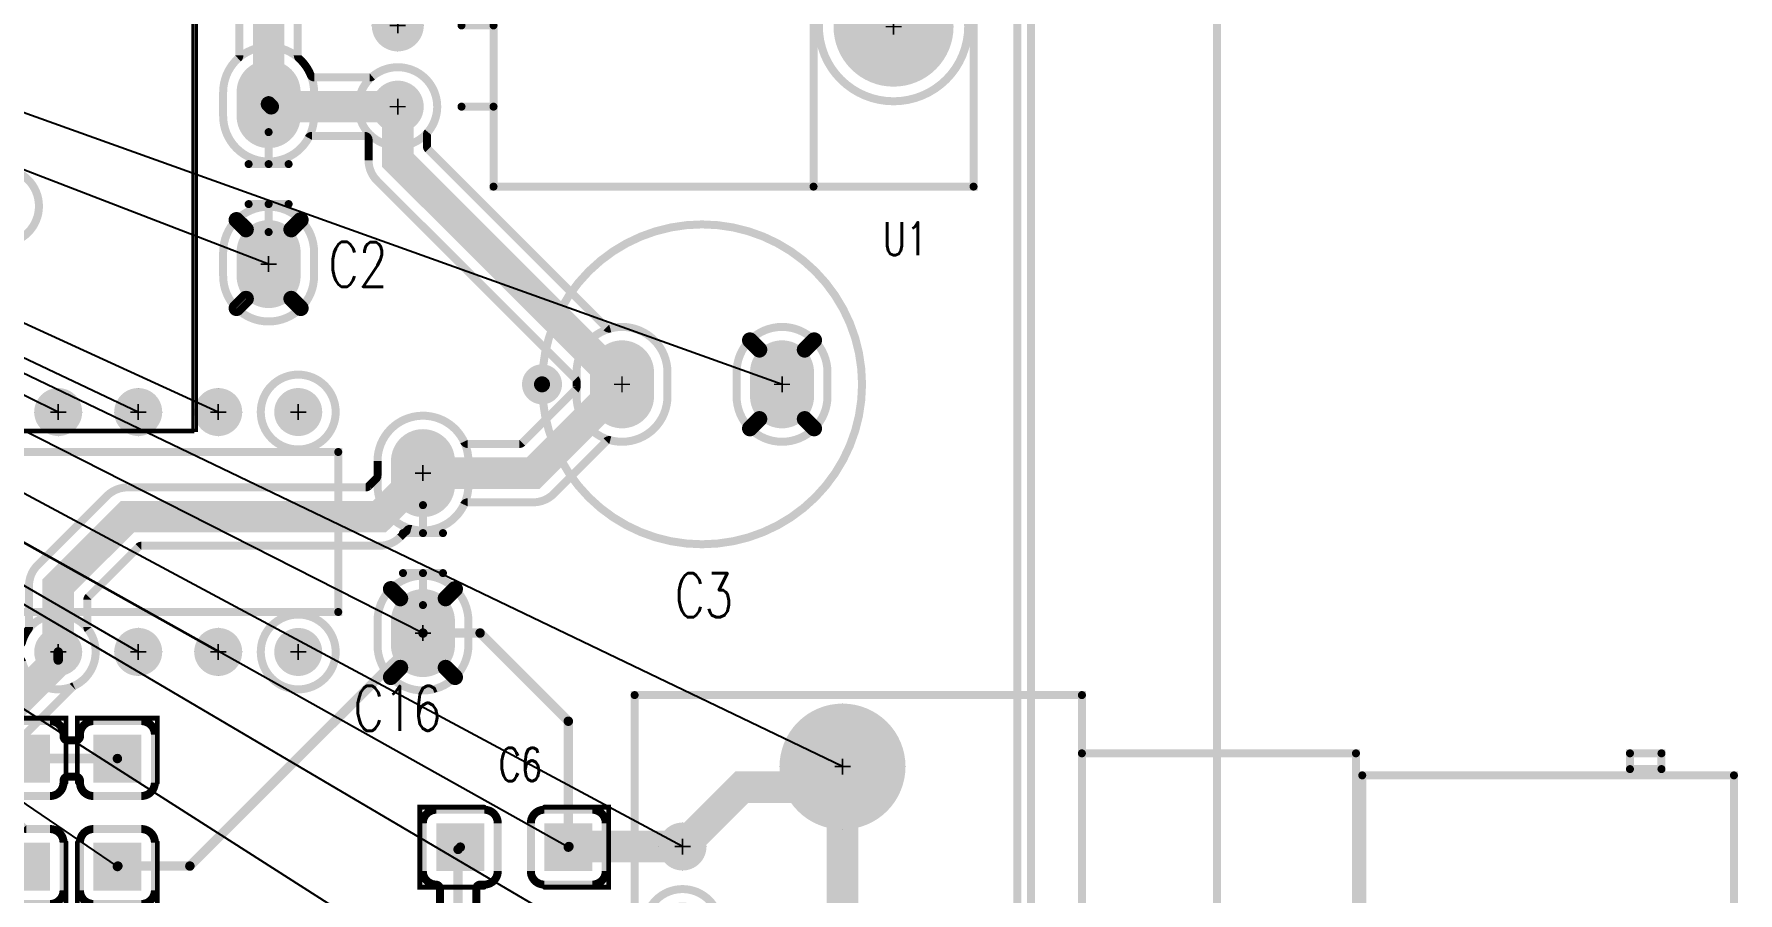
# Model space of a CAD drawing. Extents: x -6 to 155, y -5 to 91.
# Drawn here: x 101.4 to 155.4, y 28 to 55.3 of the extents above; entities that cross this region are included whole.
import ezdxf

# ---------------------------------------------------------------- set-up
doc = ezdxf.new("R2010")
doc.units = 0
for name, pattern in [('SIG_16', [2, 1, 1]), ('SIG_18', [2, 1, 1]), ('SIG_55', [2, 1, 1]), ('SIG_56', [2, 1, 1])]:
    doc.linetypes.add(name, pattern=pattern)
for name, color, linetype in [('2D_LINE_02', 4, 'CONTINUOUS'), ('2D_LINE_26', 3, 'CONTINUOUS'), ('2D_LINE_27', 6, 'CONTINUOUS'), ('BOARD_OUTLINE_00', 254, 'CONTINUOUS'), ('DRIL_PLTE_THRU_01', 56, 'CONTINUOUS'), ('DRIL_PLTE_THRU_02', 136, 'CONTINUOUS'), ('DRIL_SYMBOL', 254, 'CONTINUOUS'), ('LINK_00', 6, 'CONTINUOUS'), ('PADS_BOT', 4, 'CONTINUOUS'), ('PADS_INNER', 2, 'CONTINUOUS'), ('PADS_TOP', 2, 'CONTINUOUS'), ('PART_NAME_01', 254, 'CONTINUOUS'), ('PART_TOP_2DLINE_00', 3, 'CONTINUOUS'), ('PART_TOP_2DLINE_01', 3, 'CONTINUOUS'), ('POUR_OUTLINE_01', 56, 'CONTINUOUS'), ('POUR_OUTLINE_02', 136, 'CONTINUOUS'), ('POUR_PADTHERM_02', 136, 'CONTINUOUS'), ('POUR_VOID_01', 56, 'CONTINUOUS'), ('POUR_VOID_02', 136, 'CONTINUOUS'), ('TRACE_01', 2, 'CONTINUOUS'), ('TRACE_02', 4, 'CONTINUOUS')]:
    doc.layers.add(name, color=color, linetype=linetype)
doc.styles.add('W0$127', font='simplex', dxfattribs={"width": 0.75})
doc.styles.add('W0$2', font='simplex', dxfattribs={"width": 0.75})
doc.styles.add('W0$2032', font='simplex', dxfattribs={"width": 0.75})
doc.styles.add('W0$254', font='simplex', dxfattribs={"width": 0.75})

# ---------------------------------------------------------------- blocks, each defined once
blk = doc.blocks.new('BOARD_16')
at = {"layer": 'BOARD_OUTLINE_00', "const_width": 0.254}
blk.add_lwpolyline([(77.2, -62.6), (87.2, -62.6), (87.2, -54.6), (201.2, -54.6), (201.2, -64.6), (210.2, -64.6), (210.2, -132.26), (201.2, -132.26), (201.2, -140.6), (87.2, -140.6), (87.2, -132.6), (77.2, -132.6)], close=True, dxfattribs=at)
blk = doc.blocks.new('SMOOTH_0$1')
at = {"const_width": 0.05}
blk.add_lwpolyline([(-0.025, 0, 1), (0.025, 0, 1)], format="xyb", close=True, dxfattribs=at)
blk = doc.blocks.new('DRAWING_17')
at = {"layer": '2D_LINE_02', "const_width": 0.1}
blk.add_lwpolyline([(0.545, 0), (78.475, 0), (78.475, -36.475), (0.545, -36.475)], close=True, dxfattribs=at)
at = {"layer": '2D_LINE_02'}
blk.add_blockref('SMOOTH_0$1', (78.475, -36.475), dxfattribs=at)
blk = doc.blocks.new('DRAWING_39')
at = {"layer": '2D_LINE_26', "const_width": 0.1}
blk.add_lwpolyline([(-2, 0), (78.475, 0), (78.475, -36.475), (-2, -36.475)], close=True, dxfattribs=at)
at = {"layer": '2D_LINE_26'}
blk.add_blockref('SMOOTH_0$1', (78.475, -36.475), dxfattribs=at)
blk = doc.blocks.new('DRAWING_40')
at = {"layer": '2D_LINE_27', "const_width": 0.254}
blk.add_lwpolyline([(6.5, -3.5), (151.5, -3.5), (151.5, -99.5), (6.5, -99.5)], close=True, dxfattribs=at)
blk = doc.blocks.new('POUR_VOID_148')
at = {"layer": 'POUR_VOID_02', "const_width": 0.254}
blk.add_lwpolyline([(122.331, 36.26, 1), (124.709, 36.26, 1)], format="xyb", close=True, dxfattribs=at)
blk = doc.blocks.new('POUR_VOID_124')
at = {"layer": 'POUR_VOID_02', "const_width": 0.254}
blk.add_lwpolyline([(124.173, 22.412, -1.571186), (125.817, 21.02, 0.08878), (125.78, 20.994), (122.28, 17.495)], format="xyb", dxfattribs=at)
blk = doc.blocks.new('POUR_VOID_118')
at = {"layer": 'POUR_VOID_02', "const_width": 0.254}
blk.add_lwpolyline([(133.443, 39.881), (133.443, 39.119, -1), (130.557, 39.119), (130.557, 39.881, -1)], format="xyb", close=True, dxfattribs=at)
blk = doc.blocks.new('POUR_VOID_117')
at = {"layer": 'POUR_VOID_02', "const_width": 0.254}
blk.add_lwpolyline([(133.443, 34.801), (133.443, 34.039, -1), (130.557, 34.039), (130.557, 34.801, -1)], format="xyb", close=True, dxfattribs=at)
blk = doc.blocks.new('POUR_VOID_116')
at = {"layer": 'POUR_VOID_02', "const_width": 0.254}
blk.add_lwpolyline([(131.751, 29.72, 1), (134.129, 29.72, 1)], format="xyb", close=True, dxfattribs=at)
blk = doc.blocks.new('POUR_VOID_115')
at = {"layer": 'POUR_VOID_02', "const_width": 0.254}
blk.add_lwpolyline([(131.751, 22.1, 1), (134.129, 22.1, 1)], format="xyb", close=True, dxfattribs=at)
blk = doc.blocks.new('POUR_VOID_111')
at = {"layer": 'POUR_VOID_02', "const_width": 0.254}
blk.add_lwpolyline([(134.847, 39.42, 1), (137.353, 39.42, 1)], format="xyb", close=True, dxfattribs=at)
blk = doc.blocks.new('POUR_VOID_109')
at = {"layer": 'POUR_VOID_02', "const_width": 0.254}
blk.add_lwpolyline([(138.343, 28.161), (138.343, 27.399, -1), (135.457, 27.399), (135.457, 28.161, -1)], format="xyb", close=True, dxfattribs=at)
blk = doc.blocks.new('POUR_VOID_108')
at = {"layer": 'POUR_VOID_02', "const_width": 0.254}
blk.add_lwpolyline([(138.343, 23.081), (138.343, 22.319, -1), (135.457, 22.319), (135.457, 23.081, -1)], format="xyb", close=True, dxfattribs=at)
blk = doc.blocks.new('POUR_VOID_105')
at = {"layer": 'POUR_VOID_02', "const_width": 0.254}
blk.add_lwpolyline([(144.663, 30.981), (144.663, 30.219, -1), (141.777, 30.219), (141.777, 30.981, -1)], format="xyb", close=True, dxfattribs=at)
blk = doc.blocks.new('POUR_VOID_103')
at = {"layer": 'POUR_VOID_02', "const_width": 0.254}
blk.add_lwpolyline([(143.951, 13.38, 1), (146.329, 13.38, 1)], format="xyb", close=True, dxfattribs=at)
blk = doc.blocks.new('POUR_VOID_100')
at = {"layer": 'POUR_VOID_02', "const_width": 0.254}
blk.add_lwpolyline([(149.47, 41.96, 1), (154.21, 41.96, 1)], format="xyb", close=True, dxfattribs=at)
blk = doc.blocks.new('POUR_VOID_99')
at = {"layer": 'POUR_VOID_02', "const_width": 0.254}
blk.add_lwpolyline([(149.743, 30.981), (149.743, 30.219, -1), (146.857, 30.219), (146.857, 30.981, -1)], format="xyb", close=True, dxfattribs=at)
blk = doc.blocks.new('POUR_OUTLINE_98')
at = {"layer": 'POUR_OUTLINE_02', "const_width": 0.254}
blk.add_lwpolyline([(33.754, -13.173), (146.646, -13.173, 0.414214), (146.773, -13.046), (146.773, -5.26, -0.414214), (147.2, -4.833), (155.646, -4.833, 0.414214), (155.773, -4.706), (155.773, 50.506, 0.564943), (155.587, 50.618, -0.564943), (153.493, 51.88), (153.493, 54.88, -0.564943), (155.587, 56.142, 0.564943), (155.773, 56.254), (155.773, 61.846, 0.414214), (155.646, 61.973), (147.2, 61.973, -0.414214), (146.773, 62.4), (146.773, 71.846, 0.414214), (146.646, 71.973), (33.754, 71.973, 0.414214)], format="xyb", dxfattribs=at)
for name in ['POUR_VOID_100', 'POUR_VOID_118', 'POUR_VOID_111', 'POUR_VOID_148', 'POUR_VOID_117', 'POUR_VOID_105', 'POUR_VOID_99', 'POUR_VOID_116', 'POUR_VOID_109', 'POUR_VOID_108', 'POUR_VOID_124', 'POUR_VOID_115', 'POUR_VOID_103']:
    blk.add_blockref(name, (0, 0))
blk = doc.blocks.new('POUR_PADTHERM_163')
at = {"layer": 'POUR_PADTHERM_02', "const_width": 0.25}
for points in [[(135.791, 24.013), (136.093, 23.711, 1), (136.27, 23.888), (135.968, 24.19, 1), (135.791, 24.013)], [(137.832, 24.19), (137.53, 23.888, 1), (137.707, 23.711), (138.009, 24.013, 1), (137.832, 24.19)], [(135.968, 21.21), (136.27, 21.512, 1), (136.093, 21.689), (135.791, 21.387, 1), (135.968, 21.21)], [(138.009, 21.387), (137.707, 21.689, 1), (137.53, 21.512), (137.832, 21.21, 1), (138.009, 21.387)]]:
    blk.add_lwpolyline(points, format="xyb", dxfattribs=at)
blk = doc.blocks.new('POUR_PADTHERM_167')
at = {"layer": 'POUR_PADTHERM_02'}
for points in [[(145.14, 16.682), (145.14, 16.682, 1), (145.14, 16.682), (145.14, 16.682, 1), (145.14, 16.682)], [(144.378, 15.92), (144.378, 15.92, 1), (144.378, 15.92), (144.378, 15.92, 1), (144.378, 15.92)], [(145.902, 15.92), (145.902, 15.92, 1), (145.902, 15.92), (145.902, 15.92, 1), (145.902, 15.92)], [(145.14, 15.158), (145.14, 15.158, 1), (145.14, 15.158), (145.14, 15.158, 1), (145.14, 15.158)]]:
    blk.add_lwpolyline(points, format="xyb", dxfattribs=at)
blk = doc.blocks.new('POUR_PADTHERM_169')
at = {"layer": 'POUR_PADTHERM_02'}
for points in [[(150.22, 20.46), (150.22, 20.46, 1), (150.22, 20.46), (150.22, 20.46, 1), (150.22, 20.46)], [(148.22, 18.46), (148.22, 18.46, 1), (148.22, 18.46), (148.22, 18.46, 1), (148.22, 18.46)], [(152.22, 18.46), (152.22, 18.46, 1), (152.22, 18.46), (152.22, 18.46, 1), (152.22, 18.46)], [(150.22, 16.46), (150.22, 16.46, 1), (150.22, 16.46), (150.22, 16.46, 1), (150.22, 16.46)]]:
    blk.add_lwpolyline(points, format="xyb", dxfattribs=at)
blk = doc.blocks.new('POUR_PADTHERM_194')
at = {"layer": 'POUR_PADTHERM_02'}
for points in [[(125.32, 30.482), (125.32, 30.482, 1), (125.32, 30.482), (125.32, 30.482, 1), (125.32, 30.482)], [(124.558, 29.72), (124.558, 29.72, 1), (124.558, 29.72), (124.558, 29.72, 1), (124.558, 29.72)], [(126.082, 29.72), (126.082, 29.72, 1), (126.082, 29.72), (126.082, 29.72, 1), (126.082, 29.72)], [(125.32, 28.958), (125.32, 28.958, 1), (125.32, 28.958), (125.32, 28.958, 1), (125.32, 28.958)]]:
    blk.add_lwpolyline(points, format="xyb", dxfattribs=at)
blk = doc.blocks.new('POUR_PADTHERM_195')
at = {"layer": 'POUR_PADTHERM_02'}
for points in [[(127.86, 30.482), (127.86, 30.482, 1), (127.86, 30.482), (127.86, 30.482, 1), (127.86, 30.482)], [(127.098, 29.72), (127.098, 29.72, 1), (127.098, 29.72), (127.098, 29.72, 1), (127.098, 29.72)], [(128.622, 29.72), (128.622, 29.72, 1), (128.622, 29.72), (128.622, 29.72, 1), (128.622, 29.72)], [(127.86, 28.958), (127.86, 28.958, 1), (127.86, 28.958), (127.86, 28.958, 1), (127.86, 28.958)]]:
    blk.add_lwpolyline(points, format="xyb", dxfattribs=at)
blk = doc.blocks.new('POUR_PADTHERM_196')
at = {"layer": 'POUR_PADTHERM_02'}
for points in [[(130.4, 30.482), (130.4, 30.482, 1), (130.4, 30.482), (130.4, 30.482, 1), (130.4, 30.482)], [(129.638, 29.72), (129.638, 29.72, 1), (129.638, 29.72), (129.638, 29.72, 1), (129.638, 29.72)], [(131.162, 29.72), (131.162, 29.72, 1), (131.162, 29.72), (131.162, 29.72, 1), (131.162, 29.72)], [(130.4, 28.958), (130.4, 28.958, 1), (130.4, 28.958), (130.4, 28.958, 1), (130.4, 28.958)]]:
    blk.add_lwpolyline(points, format="xyb", dxfattribs=at)
blk = doc.blocks.new('POUR_PADTHERM_197')
at = {"layer": 'POUR_PADTHERM_02'}
for points in [[(130.4, 22.862), (130.4, 22.862, 1), (130.4, 22.862), (130.4, 22.862, 1), (130.4, 22.862)], [(129.638, 22.1), (129.638, 22.1, 1), (129.638, 22.1), (129.638, 22.1, 1), (129.638, 22.1)], [(131.162, 22.1), (131.162, 22.1, 1), (131.162, 22.1), (131.162, 22.1, 1), (131.162, 22.1)], [(130.4, 21.338), (130.4, 21.338, 1), (130.4, 21.338), (130.4, 21.338, 1), (130.4, 21.338)]]:
    blk.add_lwpolyline(points, format="xyb", dxfattribs=at)
blk = doc.blocks.new('POUR_PADTHERM_198')
at = {"layer": 'POUR_PADTHERM_02'}
for points in [[(127.86, 22.862), (127.86, 22.862, 1), (127.86, 22.862), (127.86, 22.862, 1), (127.86, 22.862)], [(127.098, 22.1), (127.098, 22.1, 1), (127.098, 22.1), (127.098, 22.1, 1), (127.098, 22.1)], [(128.622, 22.1), (128.622, 22.1, 1), (128.622, 22.1), (128.622, 22.1, 1), (128.622, 22.1)], [(127.86, 21.338), (127.86, 21.338, 1), (127.86, 21.338), (127.86, 21.338, 1), (127.86, 21.338)]]:
    blk.add_lwpolyline(points, format="xyb", dxfattribs=at)
blk = doc.blocks.new('POUR_PADTHERM_201')
at = {"layer": 'POUR_PADTHERM_02', "const_width": 0.25}
for points in [[(130.891, 35.733), (131.193, 35.431, 1), (131.37, 35.608), (131.068, 35.91, 1), (130.891, 35.733)], [(132.932, 35.91), (132.63, 35.608, 1), (132.807, 35.431), (133.109, 35.733, 1), (132.932, 35.91)], [(131.068, 32.93), (131.37, 33.232, 1), (131.193, 33.409), (130.891, 33.107, 1), (131.068, 32.93)], [(133.109, 33.107), (132.807, 33.409, 1), (132.63, 33.232), (132.932, 32.93, 1), (133.109, 33.107)]]:
    blk.add_lwpolyline(points, format="xyb", dxfattribs=at)
blk = doc.blocks.new('POUR_PADTHERM_203')
at = {"layer": 'POUR_PADTHERM_02', "const_width": 0.25}
for points in [[(147.191, 31.913), (147.493, 31.611, 1), (147.67, 31.788), (147.368, 32.09, 1), (147.191, 31.913)], [(149.232, 32.09), (148.93, 31.788, 1), (149.107, 31.611), (149.409, 31.913, 1), (149.232, 32.09)], [(147.368, 29.11), (147.67, 29.412, 1), (147.493, 29.589), (147.191, 29.287, 1), (147.368, 29.11)], [(149.409, 29.287), (149.107, 29.589, 1), (148.93, 29.412), (149.232, 29.11, 1), (149.409, 29.287)]]:
    blk.add_lwpolyline(points, format="xyb", dxfattribs=at)
blk = doc.blocks.new('POUR_PADTHERM_204')
at = {"layer": 'POUR_PADTHERM_02'}
for points in [[(136.1, 42.8255), (136.1, 42.8255, 1), (136.1, 42.8255), (136.1, 42.8255, 1), (136.1, 42.8255)], [(135.2745, 42), (135.2745, 42, 1), (135.2745, 42), (135.2745, 42, 1), (135.2745, 42)], [(136.9255, 42), (136.9255, 42, 1), (136.9255, 42), (136.9255, 42, 1), (136.9255, 42)], [(136.1, 41.1745), (136.1, 41.1745, 1), (136.1, 41.1745), (136.1, 41.1745, 1), (136.1, 41.1745)]]:
    blk.add_lwpolyline(points, format="xyb", dxfattribs=at)
blk = doc.blocks.new('POUR_HEADER_0')
for name in ['POUR_OUTLINE_98', 'POUR_PADTHERM_204', 'POUR_PADTHERM_201', 'POUR_PADTHERM_203', 'POUR_PADTHERM_194', 'POUR_PADTHERM_195', 'POUR_PADTHERM_196', 'POUR_PADTHERM_163', 'POUR_PADTHERM_198', 'POUR_PADTHERM_197', 'POUR_PADTHERM_169', 'POUR_PADTHERM_167']:
    blk.add_blockref(name, (-33.2, -64.3))
blk = doc.blocks.new('POUR_VOID_61')
at = {"layer": 'POUR_VOID_01', "const_width": 0.254}
blk.add_lwpolyline([(144.663, 30.981), (144.663, 30.219, -0.493238), (142.846, 28.825, 0.268029), (142.723, 28.792), (141.055, 27.125, -0.198912), (140.4, 26.853), (138.318, 26.853, 0.289662), (138.204, 26.78, -0.362164), (136.526, 26.005, 0.268029), (136.403, 25.972), (136.175, 25.745, -0.198912), (135.52, 25.473), (127.957, 25.473, 0.198912), (127.867, 25.436), (126.284, 23.853, 0.198912), (126.247, 23.763), (126.247, 22.888, 0.161887), (126.272, 22.812, -1.208665), (124.173, 21.788, 0.764635), (123.927, 21.788, -0.187436), (123.416, 21.095, 0.257032), (123.357, 20.988), (123.357, 20.526, 0.198912), (123.394, 20.436), (123.89, 19.941, 0.198912), (123.98, 19.904), (125.062, 19.904, -0.414214), (125.489, 19.477), (125.489, 19.419, 0.414214), (125.616, 19.292), (125.884, 19.292, 0.414214), (126.011, 19.419), (126.011, 19.477, -0.414214), (126.438, 19.904), (127.962, 19.904, -0.414214), (128.389, 19.477), (128.389, 17.953, -0.414214), (127.962, 17.525), (126.438, 17.525, -0.414214), (126.011, 17.953), (126.011, 18.01, 0.414214), (125.884, 18.137), (125.616, 18.137, 0.414214), (125.489, 18.01), (125.489, 17.953, -0.414214), (125.062, 17.525), (123.538, 17.525, -0.011297), (123.519, 17.526, 0.684644), (123.423, 17.309), (124.221, 16.512, 0.198912), (124.311, 16.475), (125.062, 16.475, -0.414214), (125.489, 16.047), (125.489, 14.524, -0.414214), (125.062, 14.096), (123.538, 14.096, -0.414214), (123.111, 14.524), (123.111, 15.654, 0.198912), (123.074, 15.744), (121.35, 17.468, 0.086184), (121.314, 17.493, -1.420303), (122.282, 18.461, 0.086184), (122.307, 18.425), (122.895, 17.838, 0.684644), (123.111, 17.933, -0.011297), (123.111, 17.953), (123.111, 19.035, 0.198912), (123.074, 19.125), (122.519, 19.679, 0.066102), (122.493, 19.7, -0.268546), (122.203, 20.2), (122.203, 20.988, 0.257032), (122.144, 21.095, -0.187436), (121.633, 21.788, 0.764635), (121.387, 21.788, -0.187436), (120.876, 21.095, 0.257032), (120.817, 20.988), (120.817, 20.355, -0.198912), (120.648, 19.946), (119.726, 19.025, 0.198912), (119.689, 18.935), (119.689, 18.294, 0.198912), (119.726, 18.204), (121.908, 16.023, -0.198912), (122.077, 15.614), (122.077, 14.092, 0.198912), (122.114, 14.002), (122.702, 13.414, 0.198912), (122.792, 13.377), (133.269, 13.377, 0.414214), (133.396, 13.504), (133.396, 13.562, -0.414214), (133.823, 13.989), (135.347, 13.989, -0.414214), (135.775, 13.562), (135.775, 12.038, -0.414214), (135.347, 11.611), (133.823, 11.611, -0.414214), (133.396, 12.038), (133.396, 12.096, 0.414214), (133.269, 12.223), (122.5, 12.223, -0.198912), (122.092, 12.392), (121.092, 13.392, -0.198912), (120.923, 13.8), (120.923, 15.323, 0.198912), (120.886, 15.413), (118.91, 17.388, 0.198912), (118.82, 17.425), (117.738, 17.425, -0.414214), (117.311, 17.852), (117.311, 17.91, 0.414214), (117.184, 18.037), (116.716, 18.037, 0.414214), (116.589, 17.91), (116.589, 17.852, -0.414214), (116.162, 17.425), (114.638, 17.425, -0.414214), (114.211, 17.852), (114.211, 19.377, -0.414214), (114.638, 19.804), (116.162, 19.804, -0.414214), (116.589, 19.377), (116.589, 19.319, 0.414214), (116.716, 19.192), (117.184, 19.192, 0.414214), (117.311, 19.319), (117.311, 19.377, -0.414214), (117.738, 19.804), (118.82, 19.804, 0.198912), (118.91, 19.841), (119.626, 20.556, 0.198912), (119.663, 20.646), (119.663, 20.988, 0.257032), (119.604, 21.095, -0.158862), (119.134, 21.663, 0.827623), (118.889, 21.617), (118.889, 21.338, -0.414214), (118.462, 20.911), (116.938, 20.911, -0.414214), (116.511, 21.338), (116.511, 22.42, 0.198912), (116.474, 22.51), (115.777, 23.207, 0.310382), (115.635, 23.233, -0.104987), (115.462, 23.196), (113.938, 23.196, -0.414214), (113.511, 23.623), (113.511, 24.706, 0.198912), (113.474, 24.796), (111.992, 26.277, -0.198912), (111.823, 26.686), (111.823, 31.415, -0.198912), (111.992, 31.823), (113.277, 33.108, -0.198912), (113.686, 33.277), (117.708, 33.277, 0.198912), (117.798, 33.314), (118.986, 34.502, 0.198912), (119.023, 34.592), (119.023, 38.808, 0.198912), (118.986, 38.898), (117.158, 40.726, 0.198912), (117.068, 40.763), (117.012, 40.763, 0.257032), (116.905, 40.704, -0.187436), (116.212, 40.193, 0.764635), (116.212, 39.947, -7.497387), (115.588, 39.947, 0.764635), (115.588, 40.193, -0.764634), (115.588, 42.487, 0.764635), (115.588, 42.733, -0.764634), (115.588, 45.027, 0.764635), (115.588, 45.273, -7.497387), (116.212, 45.273, 0.764635), (116.212, 45.027, -0.764634), (116.212, 42.733, 0.764635), (116.212, 42.487, -0.187436), (116.905, 41.976, 0.257032), (117.012, 41.917), (117.36, 41.917, -0.198912), (117.768, 41.748), (120.008, 39.508, -0.198912), (120.177, 39.1), (120.177, 34.3, -0.198912), (120.008, 33.892), (118.408, 32.292, -0.198912), (118, 32.123), (113.977, 32.123, 0.198912), (113.887, 32.086), (113.014, 31.213, 0.198912), (112.977, 31.123), (112.977, 26.977, 0.198912), (113.014, 26.887), (114.29, 25.612, 0.198912), (114.38, 25.575), (115.462, 25.575, -0.414214), (115.889, 25.148), (115.889, 24.78, 0.198912), (115.926, 24.69), (117.29, 23.326, 0.198912), (117.38, 23.289), (118.462, 23.289, -0.414214), (118.889, 22.862), (118.889, 22.583, 0.827623), (119.134, 22.537, -0.361639), (120.469, 23.267, 0.740503), (120.583, 23.481), (116.864, 27.2, 0.198912), (116.774, 27.237), (116.016, 27.237, 0.414214), (115.889, 27.11), (115.889, 27.052, -0.414214), (115.462, 26.625), (113.938, 26.625, -0.414214), (113.511, 27.052), (113.511, 28.576, -0.414214), (113.938, 29.004), (115.462, 29.004, -0.414214), (115.889, 28.576), (115.889, 28.519, 0.414214), (116.016, 28.392), (117.066, 28.392, -0.043622), (117.166, 28.383, 0.20296), (117.262, 28.405, 0.202959), (117.326, 28.329, -0.079392), (117.474, 28.223), (122.402, 23.294, 0.257031), (122.519, 23.26, -0.401311), (123.927, 22.412, 0.764635), (124.173, 22.412, -0.094476), (124.368, 22.812, 0.161887), (124.393, 22.888), (124.393, 24.2, -0.198912), (124.665, 24.855), (126.865, 27.055, -0.198912), (127.52, 27.327), (135.083, 27.327, 0.198912), (135.173, 27.364), (135.42, 27.611, 0.198912), (135.457, 27.701), (135.457, 28.161, -0.799842), (138.204, 28.78, 0.289662), (138.318, 28.707), (139.963, 28.707, 0.198912), (140.053, 28.744), (141.74, 30.431, 0.198912), (141.777, 30.521), (141.777, 30.679, 0.198912), (141.74, 30.769), (135.445, 37.065, -0.198912), (135.173, 37.72), (135.173, 38.366, 0.414214), (135.046, 38.493), (133.378, 38.493, 0.274222), (133.266, 38.427, -0.776655), (130.557, 39.119), (130.557, 39.881, -0.211779), (131.031, 40.95, 0.211779), (131.073, 41.045), (131.073, 48.163, 0.198912), (131.036, 48.253), (128.79, 50.499, 0.510166), (128.587, 50.467, -0.623255), (125.996, 50.5, 0.289662), (125.882, 50.573), (124.308, 50.573, 0.161887), (124.232, 50.548, -1.996199), (124.232, 52.452, 0.161887), (124.308, 52.427), (125.882, 52.427, 0.289662), (125.996, 52.5, -0.632384), (128.604, 52.5, 0.289662), (128.718, 52.427), (129.1, 52.427, -0.198912), (129.755, 52.155), (132.655, 49.255, -0.198912), (132.927, 48.6), (132.927, 41.045, 0.211779), (132.969, 40.95, -0.112334), (133.336, 40.426, 0.304815), (133.454, 40.347), (135.21, 40.347, 0.177126), (135.292, 40.377, -0.91919), (137.057, 38.612, 0.177126), (137.027, 38.53), (137.027, 38.157, 0.198912), (137.064, 38.067), (142.723, 32.408, 0.268029), (142.846, 32.375, -0.493238)], format="xyb", close=True, dxfattribs=at)
blk = doc.blocks.new('POUR_VOID_60')
at = {"layer": 'POUR_VOID_01', "const_width": 0.254}
blk.add_lwpolyline([(128.389, 16.047), (128.389, 14.524, -0.414214), (127.962, 14.096), (126.438, 14.096, -0.414214), (126.011, 14.524), (126.011, 16.047, -0.414214), (126.438, 16.475), (127.962, 16.475, -0.414214)], format="xyb", close=True, dxfattribs=at)
blk = doc.blocks.new('POUR_VOID_59')
at = {"layer": 'POUR_VOID_01', "const_width": 0.254}
blk.add_lwpolyline([(131.751, 22.1, 1), (134.129, 22.1, 1)], format="xyb", close=True, dxfattribs=at)
blk = doc.blocks.new('POUR_VOID_58')
at = {"layer": 'POUR_VOID_01', "const_width": 0.254}
blk.add_lwpolyline([(138.343, 23.081), (138.343, 22.319, -1), (135.457, 22.319), (135.457, 23.081, -1)], format="xyb", close=True, dxfattribs=at)
blk = doc.blocks.new('POUR_VOID_55')
at = {"layer": 'POUR_VOID_01', "const_width": 0.254}
blk.add_lwpolyline([(142.704, 16.662), (142.704, 15.138, -0.414214), (142.276, 14.711), (140.752, 14.711, -0.414214), (140.325, 15.138), (140.325, 16.662, -0.414214), (140.752, 17.089), (142.276, 17.089, -0.414214)], format="xyb", close=True, dxfattribs=at)
blk = doc.blocks.new('POUR_VOID_54')
at = {"layer": 'POUR_VOID_01', "const_width": 0.254}
blk.add_lwpolyline([(143.96, 13.528, -2.851194), (144.736, 12.262, 0.12036), (144.676, 12.268, -0.033186), (144.6, 12.263), (142.616, 12.263, 0.414214), (142.489, 12.136), (142.489, 12.053, -0.414214), (142.062, 11.625), (140.538, 11.625, -0.414214), (140.111, 12.053), (140.111, 12.11, 0.414214), (139.984, 12.237), (139.331, 12.237, 0.414214), (139.204, 12.11), (139.204, 12.038, -0.414214), (138.776, 11.611), (137.252, 11.611, -0.414214), (136.825, 12.038), (136.825, 13.562, -0.414214), (137.252, 13.989), (137.31, 13.989, 0.414214), (137.437, 14.116), (137.437, 14.584, 0.407354), (137.313, 14.711, -0.407354), (136.896, 15.138), (136.896, 16.662, -0.414214), (137.323, 17.089), (138.847, 17.089, -0.414214), (139.275, 16.662), (139.275, 15.138, -0.414214), (138.847, 14.711), (138.719, 14.711, 0.414214), (138.592, 14.584), (138.592, 14.116, 0.414214), (138.719, 13.989), (138.776, 13.989, -0.414214), (139.204, 13.562), (139.204, 13.519, 0.414214), (139.331, 13.392), (139.984, 13.392, 0.414214), (140.111, 13.519), (140.111, 13.576, -0.414214), (140.538, 14.004), (142.062, 14.004, -0.414214), (142.489, 13.576), (142.489, 13.544, 0.414214), (142.616, 13.417), (143.834, 13.417, 0.378073)], format="xyb", close=True, dxfattribs=at)
blk = doc.blocks.new('POUR_VOID_50')
at = {"layer": 'POUR_VOID_01', "const_width": 0.254}
blk.add_lwpolyline([(133.443, 34.801), (133.443, 34.039, -1), (130.557, 34.039), (130.557, 34.801, -1)], format="xyb", close=True, dxfattribs=at)
blk = doc.blocks.new('POUR_VOID_49')
at = {"layer": 'POUR_VOID_01', "const_width": 0.254}
blk.add_lwpolyline([(131.751, 29.72, 1), (134.129, 29.72, 1)], format="xyb", close=True, dxfattribs=at)
blk = doc.blocks.new('POUR_VOID_47')
at = {"layer": 'POUR_VOID_01', "const_width": 0.254}
blk.add_lwpolyline([(122.331, 36.26, 1), (124.709, 36.26, 1)], format="xyb", close=True, dxfattribs=at)
blk = doc.blocks.new('POUR_VOID_24')
at = {"layer": 'POUR_VOID_01', "const_width": 0.254}
blk.add_lwpolyline([(149.47, 41.96, 1), (154.21, 41.96, 1)], format="xyb", close=True, dxfattribs=at)
blk = doc.blocks.new('POUR_VOID_23')
at = {"layer": 'POUR_VOID_01', "const_width": 0.254}
blk.add_lwpolyline([(149.743, 30.981), (149.743, 30.219, -1), (146.857, 30.219), (146.857, 30.981, -1)], format="xyb", close=True, dxfattribs=at)
blk = doc.blocks.new('POUR_OUTLINE_22')
at = {"layer": 'POUR_OUTLINE_01', "const_width": 0.254}
blk.add_lwpolyline([(33.754, -13.173), (146.646, -13.173, 0.414214), (146.773, -13.046), (146.773, -5.26, -0.414214), (147.2, -4.833), (155.646, -4.833, 0.414214), (155.773, -4.706), (155.773, 50.506, 0.564943), (155.587, 50.618, -0.564943), (153.493, 51.88), (153.493, 54.88, -0.564943), (155.587, 56.142, 0.564943), (155.773, 56.254), (155.773, 61.846, 0.414214), (155.646, 61.973), (147.2, 61.973, -0.414214), (146.773, 62.4), (146.773, 71.846, 0.414214), (146.646, 71.973), (33.754, 71.973, 0.414214)], format="xyb", dxfattribs=at)
for name in ['POUR_VOID_61', 'POUR_VOID_24', 'POUR_VOID_47', 'POUR_VOID_50', 'POUR_VOID_23', 'POUR_VOID_49', 'POUR_VOID_58', 'POUR_VOID_59', 'POUR_VOID_54', 'POUR_VOID_55', 'POUR_VOID_60']:
    blk.add_blockref(name, (0, 0))
blk = doc.blocks.new('POUR_HEADER_1')
blk.add_blockref('POUR_OUTLINE_22', (-32.3, -65.7))
blk = doc.blocks.new('SMOOTH_0$254')
at = {"const_width": 0.127}
blk.add_lwpolyline([(-0.0635, 0, 1), (0.0635, 0, 1)], format="xyb", close=True, dxfattribs=at)
blk = doc.blocks.new('PART_BODY_TOP_21')
at = {"layer": 'PART_TOP_2DLINE_01', "const_width": 0.254}
for points in [[(-4.8, 28.3), (4.8, 28.3), (4.8, 16.5), (-4.8, 16.5)], [(-5.5, 26), (-5, 26), (-5, 25), (-5.5, 25)], [(5, 26), (5.5, 26), (5.5, 25), (5, 25)], [(-5.5, 16.3), (5.5, 16.3), (5.5, 7.6), (-5.5, 7.6)], [(-7.35, -6.6), (7.35, -6.6), (7.35, 7.6), (-7.35, 7.6)]]:
    blk.add_lwpolyline(points, close=True, dxfattribs=at)
at = {"layer": 'PART_TOP_2DLINE_01'}
for p in [(-4.8, 28.3), (4.8, 28.3), (-5.5, 26), (-5, 26), (5, 26), (5.5, 26), (-5.5, 25), (-5, 25), (5, 25), (5.5, 25), (-5.5, 16.3), (-4.8, 16.5), (4.8, 16.5), (5.5, 16.3), (-7.35, 7.6), (-5.5, 7.6), (5.5, 7.6), (7.35, 7.6), (-7.35, -6.6), (7.35, -6.6)]:
    blk.add_blockref('SMOOTH_0$254', p, dxfattribs=at)
blk = doc.blocks.new('DRIL_SYMBOL_2')
at = {"layer": 'DRIL_SYMBOL', "const_width": 0.0508}
for points in [[(-0.254, 0), (0.254, 0)], [(0, -0.254), (0, 0.254)]]:
    blk.add_lwpolyline(points, dxfattribs=at)
blk = doc.blocks.new('DRIL_HOLE_2')
at = {"const_width": 1}
blk.add_lwpolyline([(-0.5, 0, 1), (0.5, 0, 1)], format="xyb", close=True, dxfattribs=at)
blk.add_blockref('DRIL_SYMBOL_2', (0, 0))
blk = doc.blocks.new('PAD_4')
at = {"const_width": 2}
blk.add_lwpolyline([(0, -1, 1), (0, 1, 1)], format="xyb", close=True, dxfattribs=at)
blk = doc.blocks.new('STK_TOP_22')
at = {"layer": 'DRIL_PLTE_THRU_01'}
blk.add_blockref('DRIL_HOLE_2', (0, 0), dxfattribs=at)
at = {"layer": 'DRIL_PLTE_THRU_02'}
blk.add_blockref('DRIL_HOLE_2', (0, 0), dxfattribs=at)
at = {"layer": 'PADS_BOT'}
blk.add_blockref('PAD_4', (0, 0), dxfattribs=at)
at = {"layer": 'PADS_INNER'}
blk.add_blockref('PAD_4', (0, 0), dxfattribs=at)
at = {"layer": 'PADS_TOP'}
blk.add_blockref('PAD_4', (0, 0), dxfattribs=at)
blk = doc.blocks.new('DRIL_SYMBOL_0$9')
at = {"layer": 'DRIL_SYMBOL', "const_width": 0.0508}
for points in [[(-0.254, 0), (0.254, 0)], [(0, -0.254), (0, 0.254)]]:
    blk.add_lwpolyline(points, dxfattribs=at)
blk = doc.blocks.new('DRIL_HOLE_0$9')
at = {"const_width": 0.45}
blk.add_lwpolyline([(-0.225, 0, 1), (0.225, 0, 1)], format="xyb", close=True, dxfattribs=at)
blk.add_blockref('DRIL_SYMBOL_0$9', (0, 0))
blk = doc.blocks.new('PAD_1')
at = {"const_width": 0.762}
blk.add_lwpolyline([(0, -0.381, 1), (0, 0.381, 1)], format="xyb", close=True, dxfattribs=at)
blk = doc.blocks.new('STK_TOP_21')
at = {"layer": 'DRIL_PLTE_THRU_01'}
blk.add_blockref('DRIL_HOLE_0$9', (0, 0), dxfattribs=at)
at = {"layer": 'DRIL_PLTE_THRU_02'}
blk.add_blockref('DRIL_HOLE_0$9', (0, 0), dxfattribs=at)
at = {"layer": 'PADS_BOT'}
blk.add_blockref('PAD_1', (0, 0), dxfattribs=at)
at = {"layer": 'PADS_INNER'}
blk.add_blockref('PAD_1', (0, 0), dxfattribs=at)
at = {"layer": 'PADS_TOP'}
blk.add_blockref('PAD_1', (0, 0), dxfattribs=at)
blk = doc.blocks.new('SYM_TOP_6')
for name, p in [('PART_BODY_TOP_21', (0, 0)), ('STK_TOP_22', (-5.08, 0)), ('STK_TOP_22', (5.08, 0)), ('STK_TOP_21', (-2.54, -5.08)), ('STK_TOP_21', (0, -5.08))]:
    blk.add_blockref(name, p)
blk = doc.blocks.new('PART_TOP_5')
blk.add_blockref('SYM_TOP_6', (0, 0))
at = {"layer": 'PART_NAME_01', "style": 'W0$2', "width": 0.75}
blk.add_text('J5', height=1.05, rotation=90, dxfattribs=at).set_placement((9.38, -0.42))
blk = doc.blocks.new('PART_BODY_TOP_25')
at = {"layer": 'PART_TOP_2DLINE_00', "const_width": 0.254}
blk.add_lwpolyline([(-2.54, 3.04), (7.62, 3.04), (7.62, 18.28), (-2.54, 18.28)], close=True, dxfattribs=at)
for points in [[(-2.54, 13.2), (7.62, 13.2)], [(0, 2.024), (0, 3.04)], [(2.5, 2.024), (2.5, 3.04)], [(5.08, 2.024), (5.08, 3.04)]]:
    blk.add_lwpolyline(points, dxfattribs=at)
at = {"layer": 'PART_TOP_2DLINE_00'}
for p in [(-2.54, 18.28), (7.62, 18.28), (-2.54, 13.2), (7.62, 13.2), (-2.54, 3.04), (0, 3.04), (2.5, 3.04), (5.08, 3.04), (7.62, 3.04), (0, 2.024), (2.5, 2.024), (5.08, 2.024)]:
    blk.add_blockref('SMOOTH_0$254', p, dxfattribs=at)
blk = doc.blocks.new('DRIL_SYMBOL_1$0414')
at = {"layer": 'DRIL_SYMBOL', "const_width": 0.0508}
for points in [[(-0.254, 0), (0.254, 0)], [(0, -0.254), (0, 0.254)]]:
    blk.add_lwpolyline(points, dxfattribs=at)
blk = doc.blocks.new('DRIL_HOLE_1$0414')
at = {"const_width": 0.5207}
blk.add_lwpolyline([(-0.26035, 0, 1), (0.26035, 0, 1)], format="xyb", close=True, dxfattribs=at)
blk.add_blockref('DRIL_SYMBOL_1$0414', (0, 0))
blk = doc.blocks.new('PAD_7')
at = {"const_width": 0.8255}
blk.add_lwpolyline([(0, -0.41275, 1), (0, 0.41275, 1)], format="xyb", close=True, dxfattribs=at)
blk = doc.blocks.new('STK_TOP_10')
at = {"layer": 'DRIL_PLTE_THRU_01'}
blk.add_blockref('DRIL_HOLE_1$0414', (0, 0), dxfattribs=at)
at = {"layer": 'DRIL_PLTE_THRU_02'}
blk.add_blockref('DRIL_HOLE_1$0414', (0, 0), dxfattribs=at)
at = {"layer": 'PADS_BOT'}
blk.add_blockref('PAD_7', (0, 0), dxfattribs=at)
at = {"layer": 'PADS_INNER'}
blk.add_blockref('PAD_7', (0, 0), dxfattribs=at)
at = {"layer": 'PADS_TOP'}
blk.add_blockref('PAD_7', (0, 0), dxfattribs=at)
blk = doc.blocks.new('DRIL_SYMBOL_3$81')
at = {"layer": 'DRIL_SYMBOL', "const_width": 0.0508}
for points in [[(-0.254, 0), (0.254, 0)], [(0, -0.254), (0, 0.254)]]:
    blk.add_lwpolyline(points, dxfattribs=at)
blk = doc.blocks.new('DRIL_HOLE_3$81')
at = {"const_width": 1.905}
blk.add_lwpolyline([(-0.9525, 0, 1), (0.9525, 0, 1)], format="xyb", close=True, dxfattribs=at)
blk.add_blockref('DRIL_SYMBOL_3$81', (0, 0))
blk = doc.blocks.new('PAD_8')
at = {"const_width": 1.905}
blk.add_lwpolyline([(0, -0.9525, 1), (0, 0.9525, 1)], format="xyb", close=True, dxfattribs=at)
blk = doc.blocks.new('STK_TOP_11')
at = {"layer": 'DRIL_PLTE_THRU_01'}
blk.add_blockref('DRIL_HOLE_3$81', (0, 0), dxfattribs=at)
at = {"layer": 'DRIL_PLTE_THRU_02'}
blk.add_blockref('DRIL_HOLE_3$81', (0, 0), dxfattribs=at)
at = {"layer": 'PADS_BOT'}
blk.add_blockref('PAD_8', (0, 0), dxfattribs=at)
at = {"layer": 'PADS_INNER'}
blk.add_blockref('PAD_8', (0, 0), dxfattribs=at)
at = {"layer": 'PADS_TOP'}
blk.add_blockref('PAD_8', (0, 0), dxfattribs=at)
blk = doc.blocks.new('SYM_TOP_10')
for name, p in [('PART_BODY_TOP_25', (0, 0)), ('STK_TOP_11', (2.54, 15.74)), ('STK_TOP_10', (0, 0)), ('STK_TOP_10', (2.5, 0)), ('STK_TOP_10', (5.08, 0))]:
    blk.add_blockref(name, p)
blk = doc.blocks.new('PART_TOP_8')
blk.add_blockref('SYM_TOP_10', (0, 0))
at = {"layer": 'PART_NAME_01', "style": 'W0$2', "width": 0.75}
blk.add_text('U1', height=1.05, rotation=90, dxfattribs=at).set_placement((9.8, 15.4))
blk = doc.blocks.new('PART_BODY_TOP_34')
at = {"layer": 'PART_TOP_2DLINE_00', "const_width": 0.254}
for points in [[(-2.54, 0, 1), (7.62, 0, 1)], [(7.112, 0, 1), (8.128, 0, 1)], [(7.239, 0, 1), (8.001, 0, 1)], [(7.366, 0, 1), (7.874, 0, 1)], [(7.493, 0, 1), (7.747, 0, 1)]]:
    blk.add_lwpolyline(points, format="xyb", close=True, dxfattribs=at)
blk = doc.blocks.new('DRIL_SYMBOL_1$0668')
at = {"layer": 'DRIL_SYMBOL', "const_width": 0.0508}
for points in [[(-0.254, 0), (0.254, 0)], [(0, -0.254), (0, 0.254)]]:
    blk.add_lwpolyline(points, dxfattribs=at)
blk = doc.blocks.new('DRIL_HOLE_1$0668')
at = {"const_width": 0.5334}
blk.add_lwpolyline([(-0.2667, 0, 1), (0.2667, 0, 1)], format="xyb", close=True, dxfattribs=at)
blk.add_blockref('DRIL_SYMBOL_1$0668', (0, 0))
blk = doc.blocks.new('PAD_12')
at = {"const_width": 1.016}
blk.add_lwpolyline([(-0.381, -0.508), (0.381, -0.508, 1), (0.381, 0.508), (-0.381, 0.508, 1)], format="xyb", close=True, dxfattribs=at)
blk = doc.blocks.new('STK_TOP_48')
at = {"layer": 'DRIL_PLTE_THRU_01'}
blk.add_blockref('DRIL_HOLE_1$0668', (0, 0), dxfattribs=at)
at = {"layer": 'DRIL_PLTE_THRU_02'}
blk.add_blockref('DRIL_HOLE_1$0668', (0, 0), dxfattribs=at)
at = {"layer": 'PADS_BOT', "rotation": 90}
blk.add_blockref('PAD_12', (0, 0), dxfattribs=at)
at = {"layer": 'PADS_INNER'}
blk.add_blockref('PAD_1', (0, 0), dxfattribs=at)
at = {"layer": 'PADS_TOP', "rotation": 90}
blk.add_blockref('PAD_12', (0, 0), dxfattribs=at)
blk = doc.blocks.new('SYM_TOP_19')
for name, p in [('PART_BODY_TOP_34', (0, 0)), ('STK_TOP_48', (0, 0)), ('STK_TOP_48', (5.08, 0))]:
    blk.add_blockref(name, p)
blk = doc.blocks.new('PART_TOP_11')
blk.add_blockref('SYM_TOP_19', (0, 0))
at = {"layer": 'PART_NAME_01', "style": 'W0$127', "width": 0.75}
blk.add_text('C3', height=1.4, rotation=180, dxfattribs=at).set_placement((3.4, 7.4))
blk = doc.blocks.new('PART_BODY_TOP_33')
at = {"layer": 'PART_TOP_2DLINE_00', "const_width": 0.254}
for points in [[(1.905, 0.635), (1.905, -0.635)], [(3.175, 0.635), (3.175, -0.635)], [(0.889, 0), (1.905, 0)], [(3.175, 0), (4.064, 0)]]:
    blk.add_lwpolyline(points, dxfattribs=at)
at = {"layer": 'PART_TOP_2DLINE_00'}
for p in [(1.905, 0.635), (3.175, 0.635), (0.889, 0), (1.905, 0), (3.175, 0), (4.064, 0), (1.905, -0.635), (3.175, -0.635)]:
    blk.add_blockref('SMOOTH_0$254', p, dxfattribs=at)
blk = doc.blocks.new('STK_TOP_45')
at = {"layer": 'DRIL_PLTE_THRU_01'}
blk.add_blockref('DRIL_HOLE_1$0668', (0, 0), dxfattribs=at)
at = {"layer": 'DRIL_PLTE_THRU_02'}
blk.add_blockref('DRIL_HOLE_1$0668', (0, 0), dxfattribs=at)
at = {"layer": 'PADS_BOT'}
blk.add_blockref('PAD_12', (0, 0), dxfattribs=at)
at = {"layer": 'PADS_INNER'}
blk.add_blockref('PAD_1', (0, 0), dxfattribs=at)
at = {"layer": 'PADS_TOP'}
blk.add_blockref('PAD_12', (0, 0), dxfattribs=at)
blk = doc.blocks.new('SYM_TOP_18')
for name, p in [('STK_TOP_45', (0, 0)), ('PART_BODY_TOP_33', (0, 0)), ('STK_TOP_45', (5.08, 0))]:
    blk.add_blockref(name, p)
blk = doc.blocks.new('PART_TOP_13')
blk.add_blockref('SYM_TOP_18', (0, 0))
at = {"layer": 'PART_NAME_01', "style": 'W0$2032', "width": 0.75}
blk.add_text('C2', height=1.4224, rotation=89.9, dxfattribs=at).set_placement((5.8, 1.9))
blk = doc.blocks.new('SMOOTH_0$1524')
at = {"const_width": 0.0762}
blk.add_lwpolyline([(-0.0381, 0, 1), (0.0381, 0, 1)], format="xyb", close=True, dxfattribs=at)
blk = doc.blocks.new('PART_BODY_TOP_26')
at = {"layer": 'PART_TOP_2DLINE_00', "const_width": 0.1524}
for points in [[(-0.9525, 1.27), (-2.9972, 1.27), (-2.9972, -1.27), (-0.9525, -1.27)], [(0.9525, 1.27), (2.9972, 1.27), (2.9972, -1.27), (0.9525, -1.27)]]:
    blk.add_lwpolyline(points, dxfattribs=at)
at = {"layer": 'PART_TOP_2DLINE_00'}
for p in [(-2.9972, 1.27), (-0.9525, 1.27), (0.9525, 1.27), (2.9972, 1.27), (-2.9972, -1.27), (-0.9525, -1.27), (0.9525, -1.27), (2.9972, -1.27)]:
    blk.add_blockref('SMOOTH_0$1524', p, dxfattribs=at)
blk = doc.blocks.new('DRIL_HOLE_0')
blk.add_lwpolyline([(0, 0, 1), (0, 0, 1)], format="xyb", close=True)
blk = doc.blocks.new('PAD_5')
blk.add_lwpolyline([(0, 0, 1), (0, 0, 1)], format="xyb", close=True)
blk = doc.blocks.new('PAD_2')
at = {"const_width": 1.524}
blk.add_lwpolyline([(-0.762, 0), (0.762, 0)], dxfattribs=at)
blk = doc.blocks.new('STK_TOP_23')
at = {"layer": 'DRIL_PLTE_THRU_01'}
blk.add_blockref('DRIL_HOLE_0', (0, 0), dxfattribs=at)
at = {"layer": 'DRIL_PLTE_THRU_02'}
blk.add_blockref('DRIL_HOLE_0', (0, 0), dxfattribs=at)
at = {"layer": 'PADS_BOT'}
blk.add_blockref('PAD_5', (0, 0), dxfattribs=at)
at = {"layer": 'PADS_INNER'}
blk.add_blockref('PAD_5', (0, 0), dxfattribs=at)
at = {"layer": 'PADS_TOP'}
blk.add_blockref('PAD_2', (0, 0), dxfattribs=at)
blk = doc.blocks.new('SYM_TOP_11')
for name, p in [('PART_BODY_TOP_26', (0, 0)), ('STK_TOP_23', (-1.7145, 0)), ('STK_TOP_23', (1.7145, 0))]:
    blk.add_blockref(name, p)
blk = doc.blocks.new('PART_TOP_15')
blk.add_blockref('SYM_TOP_11', (0, 0))
at = {"layer": 'PART_NAME_01', "style": 'W0$2', "width": 0.75}
blk.add_text('C6', height=1.05, rotation=180, dxfattribs=at).set_placement((0.5, -2.1))
blk = doc.blocks.new('PART_BODY_TOP_44')
at = {"layer": 'PART_TOP_2DLINE_00', "const_width": 0.254}
blk.add_lwpolyline([(-1.27, 1.27), (16.51, 1.27), (16.51, 6.35), (-1.27, 6.35)], close=True, dxfattribs=at)
at = {"layer": 'PART_TOP_2DLINE_01', "const_width": 0.254}
blk.add_lwpolyline([(-1.27, 4.445), (-1.27, 4.445, -1), (-1.27, 3.175), (-1.27, 3.175)], format="xyb", dxfattribs=at)
at = {"layer": 'PART_TOP_2DLINE_00'}
for p in [(-1.27, 6.35), (16.51, 6.35), (-1.27, 1.27), (16.51, 1.27)]:
    blk.add_blockref('SMOOTH_0$254', p, dxfattribs=at)
at = {"layer": 'PART_TOP_2DLINE_01'}
for p in [(-1.27, 4.445), (-1.27, 4.445), (-1.27, 3.175), (-1.27, 3.175)]:
    blk.add_blockref('SMOOTH_0$254', p, dxfattribs=at)
blk = doc.blocks.new('DRIL_SYMBOL_0$889')
at = {"layer": 'DRIL_SYMBOL', "const_width": 0.0508}
for points in [[(-0.254, 0), (0.254, 0)], [(0, -0.254), (0, 0.254)]]:
    blk.add_lwpolyline(points, dxfattribs=at)
blk = doc.blocks.new('DRIL_HOLE_0$889')
at = {"const_width": 0.4445}
blk.add_lwpolyline([(-0.22225, 0, 1), (0.22225, 0, 1)], format="xyb", close=True, dxfattribs=at)
blk.add_blockref('DRIL_SYMBOL_0$889', (0, 0))
blk = doc.blocks.new('STK_TOP_14')
at = {"layer": 'DRIL_PLTE_THRU_01'}
blk.add_blockref('DRIL_HOLE_0$889', (0, 0), dxfattribs=at)
at = {"layer": 'DRIL_PLTE_THRU_02'}
blk.add_blockref('DRIL_HOLE_0$889', (0, 0), dxfattribs=at)
at = {"layer": 'PADS_BOT'}
blk.add_blockref('PAD_2', (0, 0), dxfattribs=at)
at = {"layer": 'PADS_INNER'}
blk.add_blockref('PAD_1', (0, 0), dxfattribs=at)
at = {"layer": 'PADS_TOP'}
blk.add_blockref('PAD_2', (0, 0), dxfattribs=at)
blk = doc.blocks.new('STK_TOP_13')
at = {"layer": 'DRIL_PLTE_THRU_01'}
blk.add_blockref('DRIL_HOLE_0$889', (0, 0), dxfattribs=at)
at = {"layer": 'DRIL_PLTE_THRU_02'}
blk.add_blockref('DRIL_HOLE_0$889', (0, 0), dxfattribs=at)
at = {"layer": 'PADS_BOT'}
blk.add_blockref('PAD_1', (0, 0), dxfattribs=at)
at = {"layer": 'PADS_INNER'}
blk.add_blockref('PAD_1', (0, 0), dxfattribs=at)
at = {"layer": 'PADS_TOP'}
blk.add_blockref('PAD_1', (0, 0), dxfattribs=at)
blk = doc.blocks.new('SYM_TOP_26')
for name, p in [('STK_TOP_13', (0, 7.62)), ('STK_TOP_13', (2.54, 7.62)), ('STK_TOP_13', (5.08, 7.62)), ('STK_TOP_13', (7.62, 7.62)), ('STK_TOP_13', (10.16, 7.62)), ('STK_TOP_13', (12.7, 7.62)), ('STK_TOP_13', (15.24, 7.62)), ('PART_BODY_TOP_44', (0, 0)), ('STK_TOP_14', (0, 0)), ('STK_TOP_13', (2.54, 0)), ('STK_TOP_13', (5.08, 0)), ('STK_TOP_13', (7.62, 0)), ('STK_TOP_13', (10.16, 0)), ('STK_TOP_13', (12.7, 0)), ('STK_TOP_13', (15.24, 0))]:
    blk.add_blockref(name, p)
blk = doc.blocks.new('PART_TOP_19')
blk.add_blockref('SYM_TOP_26', (0, 0))
at = {"layer": 'PART_NAME_01', "style": 'W0$254', "width": 0.75}
blk.add_text('U5', height=1.778, dxfattribs=at).set_placement((-0.7, 9.2))
blk = doc.blocks.new('PART_TOP_21')
blk.add_blockref('SYM_TOP_11', (0, 0))
at = {"layer": 'PART_NAME_01', "style": 'W0$2', "width": 0.75}
blk.add_text('R8', height=1.05, rotation=270, dxfattribs=at).set_placement((-4.6, 0.5))
blk = doc.blocks.new('PART_TOP_22')
blk.add_blockref('SYM_TOP_11', (0, 0))
at = {"layer": 'PART_NAME_01', "style": 'W0$2', "width": 0.75}
blk.add_text('R9', height=1.05, rotation=90, dxfattribs=at).set_placement((4.6, -0.7))
blk = doc.blocks.new('PART_TOP_35')
blk.add_blockref('SYM_TOP_18', (0, 0))
at = {"layer": 'PART_NAME_01', "style": 'W0$2032', "width": 0.75}
blk.add_text('C16', height=1.4224, rotation=270, dxfattribs=at).set_placement((-3.1, 2.2))
blk = doc.blocks.new('SMOOTH_0$3')
at = {"const_width": 0.15}
blk.add_lwpolyline([(-0.075, 0, 1), (0.075, 0, 1)], format="xyb", close=True, dxfattribs=at)
blk = doc.blocks.new('SMOOTH_1')
at = {"const_width": 0.5}
blk.add_lwpolyline([(-0.25, 0, 1), (0.25, 0, 1)], format="xyb", close=True, dxfattribs=at)
blk = doc.blocks.new('SMOOTH_0$5')
at = {"const_width": 0.25}
blk.add_lwpolyline([(-0.125, 0, 1), (0.125, 0, 1)], format="xyb", close=True, dxfattribs=at)
blk = doc.blocks.new('TRACE_2')
at = {"layer": 'TRACE_01', "linetype": 'SIG_56', "const_width": 1}
blk.add_lwpolyline([(127.02, 31.405), (127.02, 32.06)], dxfattribs=at)
at = {"layer": 'TRACE_01'}
for p in [(127.02, 32.06), (127.02, 31.405)]:
    blk.add_blockref('SMOOTH_1', p, dxfattribs=at)
blk = doc.blocks.new('TRACE_4')
at = {"layer": 'TRACE_01', "linetype": 'SIG_56', "const_width": 1}
blk.add_lwpolyline([(127.02, 21.9), (127.02, 31.405)], dxfattribs=at)
at = {"layer": 'TRACE_01'}
for p in [(127.02, 31.405), (127.02, 21.9)]:
    blk.add_blockref('SMOOTH_1', p, dxfattribs=at)

msp = doc.modelspace()

# ---------------------------------------------------------------- linework, layer by layer
at = {"layer": 'LINK_00', "linetype": 'SIG_56'}
for p in [(113.7, 36.3), (104, 28.8855), (118.1, 22.9855), (102.12, 43.32), (104.66, 43.32), (107.2, 43.32), (107.2, 35.7), (104.66, 35.7), (118.3145, 29.5), (108.8, 48.02), (125.1, 44.2), (121.94, 29.52), (127.02, 21.9), (127.02, 32.06)]:
    msp.add_line(p, (33.33, 77.065), dxfattribs=at)
at = {"layer": 'TRACE_01', "linetype": 'SIG_55'}
for points, const_width in [([(104.1, 65.1), (105.9, 65.1), (108.8, 62.2), (108.8, 53.1)], 1), ([(108.88, 53.02), (112.9, 53.02)], 1), ([(108.8, 53.1), (108.88, 53.02)], 0.5), ([(112.9, 53.02), (112.9, 51.32), (120.02, 44.2)], 1), ([(113.7, 41.38), (117.2, 41.38), (120.02, 44.2)], 1), ([(102.12, 35.7), (102.12, 37.8), (104.32, 40), (112.32, 40), (113.7, 41.38)], 1)]:
    msp.add_lwpolyline(points, dxfattribs=dict(at, const_width=const_width))
at = {"layer": 'TRACE_01', "linetype": 'SIG_56'}
for points, const_width in [([(104, 28.8855), (104.0145, 28.9), (106.3, 28.9), (113.7, 36.3)], 0.3), ([(113.7, 36.3), (115.5145, 36.3), (118.3145, 33.5), (118.3145, 29.5)], 0.3), ([(121.94, 29.52), (123.825, 31.405), (127.02, 31.405)], 1), ([(118.3345, 29.52), (121.94, 29.52)], 1), ([(118.3145, 29.5), (118.3345, 29.52)], 0.3)]:
    msp.add_lwpolyline(points, dxfattribs=dict(at, const_width=const_width))
at = {"layer": 'TRACE_01', "linetype": 'SIG_18', "const_width": 0.3}
msp.add_lwpolyline([(101.1, 32.3145), (104, 32.3145)], dxfattribs=at)
at = {"layer": 'TRACE_01', "linetype": 'SIG_16', "const_width": 0.3}
msp.add_lwpolyline([(114.8145, 26.4), (114.8145, 29.429), (114.8855, 29.5)], dxfattribs=at)
at = {"layer": 'TRACE_02', "linetype": 'SIG_55'}
for points, const_width in [([(98.425, 31.75), (102.12, 35.445)], 1), ([(102.12, 35.445), (102.12, 35.7)], 0.3)]:
    msp.add_lwpolyline(points, dxfattribs=dict(at, const_width=const_width))

# ---------------------------------------------------------------- block references
for name, p in [('DRAWING_40', (-12.59, 94.435)), ('BOARD_16', (-77.2, 140.6)), ('DRAWING_17', (28.03, 79.215)), ('DRAWING_39', (27.92, 79.17)), ('PART_TOP_19', (94.5, 35.7)), ('TRACE_2', (0, 0)), ('TRACE_4', (0, 0))]:
    msp.add_blockref(name, p)
at = {"linetype": 'SIG_56'}
for name, p in [('POUR_HEADER_0', (10, 77.9)), ('POUR_HEADER_1', (9.1, 79.3))]:
    msp.add_blockref(name, p, dxfattribs=at)
for name, p, rotation in [('PART_TOP_8', (112.9, 58.1), 270), ('PART_TOP_13', (108.8, 53.1), 270), ('PART_TOP_11', (125.1, 44.2), 180), ('PART_TOP_35', (113.7, 36.3), 90), ('PART_TOP_5', (127.02, 26.98), 270), ('PART_TOP_21', (101.1, 30.6), 90), ('PART_TOP_22', (104, 30.6), 270), ('PART_TOP_15', (116.6, 29.5), 180)]:
    msp.add_blockref(name, p, dxfattribs=dict(rotation=rotation))
at = {"layer": 'TRACE_01'}
for name, p in [('SMOOTH_1', (108.8, 53.1)), ('SMOOTH_1', (108.88, 53.02)), ('SMOOTH_0$5', (108.8, 53.1)), ('SMOOTH_0$5', (108.88, 53.02)), ('SMOOTH_1', (112.9, 53.02)), ('SMOOTH_1', (112.9, 53.02)), ('SMOOTH_1', (112.9, 51.32)), ('SMOOTH_1', (120.02, 44.2)), ('SMOOTH_1', (120.02, 44.2)), ('SMOOTH_1', (113.7, 41.38)), ('SMOOTH_1', (113.7, 41.38)), ('SMOOTH_1', (117.2, 41.38)), ('SMOOTH_1', (104.32, 40)), ('SMOOTH_1', (112.32, 40)), ('SMOOTH_1', (102.12, 37.8)), ('SMOOTH_0$3', (113.7, 36.3)), ('SMOOTH_0$3', (113.7, 36.3)), ('SMOOTH_0$3', (115.5145, 36.3)), ('SMOOTH_1', (102.12, 35.7)), ('SMOOTH_0$3', (118.3145, 33.5)), ('SMOOTH_0$3', (104, 32.3145)), ('SMOOTH_1', (123.825, 31.405)), ('SMOOTH_1', (127.02, 31.405)), ('SMOOTH_1', (118.3345, 29.52)), ('SMOOTH_1', (121.94, 29.52)), ('SMOOTH_1', (121.94, 29.52)), ('SMOOTH_0$3', (114.8145, 29.429)), ('SMOOTH_0$3', (114.8855, 29.5)), ('SMOOTH_0$3', (118.3145, 29.5)), ('SMOOTH_0$3', (118.3145, 29.5)), ('SMOOTH_0$3', (118.3345, 29.52)), ('SMOOTH_0$3', (104, 28.8855)), ('SMOOTH_0$3', (104.0145, 28.9)), ('SMOOTH_0$3', (106.3, 28.9))]:
    msp.add_blockref(name, p, dxfattribs=at)
at = {"layer": 'TRACE_02'}
for name, p in [('SMOOTH_1', (102.12, 35.445)), ('SMOOTH_0$3', (102.12, 35.7)), ('SMOOTH_0$3', (102.12, 35.445))]:
    msp.add_blockref(name, p, dxfattribs=at)

doc.saveas('drawing.dxf')
